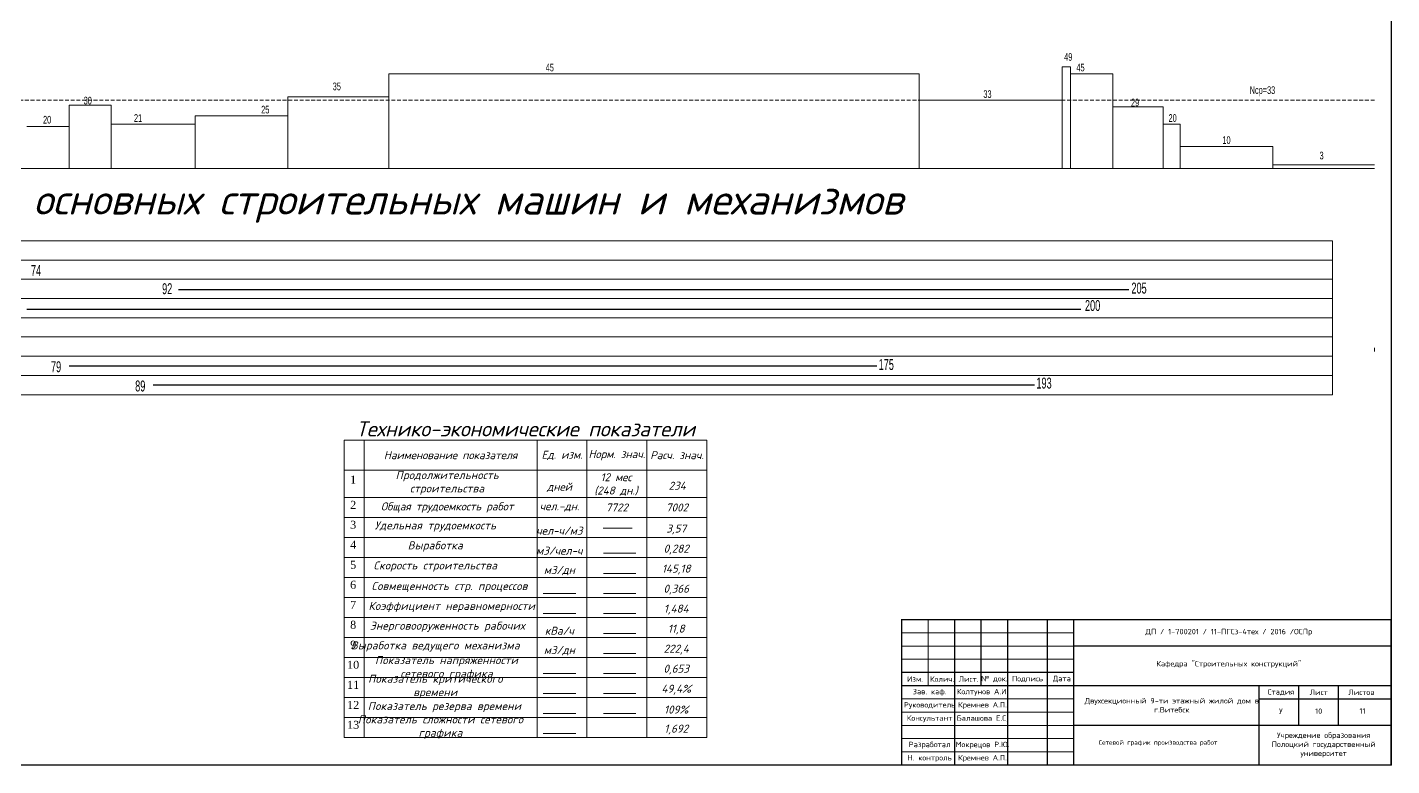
# Model space of a CAD drawing. Header units: millimetres. Extents: x 545956 to 559840, y 1708517 to 1711661.
# Drawn here: x 546537 to 547672, y 1710433 to 1711047 of the extents above; entities that cross this region are included whole.
import ezdxf

# ---------------------------------------------------------------- set-up
doc = ezdxf.new("R2010")
doc.units = ezdxf.units.MM
doc.header["$LTSCALE"] = 5
doc.linetypes.add('HIDDEN2', pattern=[4.7625, 3.175, -1.5875])
doc.layers.get('0').update_dxf_attribs({"lineweight": 30})
for name, color, linetype, lineweight in [('0.1 mm ISO', 7, 'Continuous', 9), ('0.5 mm ISO', 7, 'Continuous', 50), ('Краны с радиусами', 7, 'Continuous', 5), ('Тонкая', 250, 'Continuous', 5)]:
    doc.layers.add(name, color=color, linetype=linetype, lineweight=lineweight)
doc.styles.add('5-0.6', font='arial.ttf', dxfattribs={"height": 5})
doc.styles.get("Standard").update_dxf_attribs({"font": 'isocpeur.ttf'})
doc.styles.add('style2', font='isocpeui.ttf')

msp = doc.modelspace()

# ---------------------------------------------------------------- linework, layer by layer
at = {"ltscale": 0.1}
for p, q in [((547671.7, 1711661), (547671.7, 1710433.4)), ((547671.7, 1710433.4), (545956.3, 1710433.4))]:
    msp.add_line(p, q, dxfattribs=at)
at = {"layer": '0.1 mm ISO'}
for p, q in [((547407.7, 1710543.4), (547264.7, 1710543.4)), ((547407.7, 1710532.4), (547264.7, 1710532.4)), ((547407.7, 1710521.4), (547264.7, 1710521.4)), ((547407.7, 1710488.4), (547264.7, 1710488.4)), ((547407.7, 1710477.4), (547264.7, 1710477.4)), ((547407.7, 1710466.4), (547264.7, 1710466.4)), ((547407.7, 1710455.4), (547264.7, 1710455.4)), ((547407.7, 1710444.4), (547264.7, 1710444.4))]:
    msp.add_line(p, q, dxfattribs=at)
at = {"layer": '0.5 mm ISO', "const_width": 1.1}
for points in [[(547264.7, 1710554.4), (547264.7, 1710433.4), (547671.7, 1710433.4), (547671.7, 1710554.4), (547264.7, 1710554.4)], [(547286.7, 1710554.4), (547286.7, 1710499.4)], [(547308.7, 1710554.4), (547308.7, 1710433.4)], [(547330.7, 1710554.4), (547330.7, 1710499.4)], [(547352.7, 1710554.4), (547352.7, 1710433.4)], [(547385.7, 1710554.4), (547385.7, 1710433.4)], [(547407.7, 1710554.4), (547407.7, 1710433.4)], [(547407.7, 1710532.4), (547671.7, 1710532.4)], [(547264.7, 1710510.4), (547407.7, 1710510.4)], [(547264.7, 1710499.4), (547407.7, 1710499.4)], [(547407.7, 1710499.4), (547671.7, 1710499.4)], [(547561.7, 1710499.4), (547561.7, 1710433.4)], [(547594.7, 1710499.4), (547594.7, 1710466.4)], [(547627.7, 1710499.4), (547627.7, 1710466.4)], [(547561.7, 1710488.4), (547671.7, 1710488.4)], [(547407.7, 1710466.4), (547671.7, 1710466.4)]]:
    msp.add_lwpolyline(points, dxfattribs=at)
at = {"layer": 'Краны с радиусами'}
for p, q in [((546801, 1710703.7), (546801, 1710456.3)), ((546801, 1710703.7), (547102.7, 1710703.7)), ((546817.6, 1710703.7), (546817.6, 1710456.3)), ((546961.5, 1710456.3), (546961.5, 1710703.2)), ((547002.9, 1710703.7), (547002.9, 1710456.3)), ((547052.8, 1710703.7), (547052.8, 1710456.3)), ((547102.7, 1710703.7), (547102.7, 1710456.3)), ((547102.7, 1710678.6), (546801, 1710678.6)), ((546834, 1710678.6), (547044.7, 1710678.6)), ((546801, 1710656), (547102.7, 1710656)), ((547102.7, 1710639.3), (546801, 1710639.3)), ((546834, 1710639.3), (547102.7, 1710639.3)), ((546801, 1710622.7), (547102.7, 1710622.7)), ((546801, 1710622.7), (547102.7, 1710622.7)), ((547102.7, 1710622.7), (546834, 1710622.7)), ((546801, 1710606), (547102.7, 1710606)), ((546801, 1710606), (547102.7, 1710606)), ((546801, 1710589.4), (547102.7, 1710589.4)), ((546801, 1710589.4), (547102.7, 1710589.4)), ((546801, 1710572.8), (547102.7, 1710572.8)), ((546801, 1710572.8), (547102.7, 1710572.8)), ((546801, 1710556.1), (547102.7, 1710556.1)), ((546801, 1710556.1), (547102.7, 1710556.1)), ((546801, 1710539.5), (547102.7, 1710539.5)), ((546801, 1710539.5), (547102.7, 1710539.5)), ((546801, 1710522.8), (547102.7, 1710522.8)), ((546801, 1710522.8), (547102.7, 1710522.8)), ((546801, 1710506.2), (547102.7, 1710506.2)), ((546801, 1710506.2), (547102.7, 1710506.2)), ((546801, 1710489.6), (547102.7, 1710489.6)), ((546801, 1710489.6), (547102.7, 1710489.6)), ((546801, 1710472.9), (547102.7, 1710472.9)), ((546801, 1710472.9), (547102.7, 1710472.9)), ((546801, 1710456.3), (547102.7, 1710456.3)), ((546801, 1710456.3), (547102.7, 1710456.3))]:
    msp.add_line(p, q, dxfattribs=at)
at = {"layer": 'Тонкая', "linetype": 'ByBlock', "ltscale": 0.2}
for p, q in [((547398.2, 1711014.1), (547405.2, 1711014.1)), ((547398.2, 1711014.1), (547398.2, 1710929.6)), ((547405.2, 1711014.1), (547405.2, 1710929.6)), ((546838.2, 1711008.3), (546838.2, 1710929.6)), ((546838.2, 1711008.3), (547279.2, 1711008.3)), ((547279.2, 1711008.3), (547279.2, 1710929.6)), ((547405.2, 1711008.3), (547419.1, 1711008.3)), ((547419.1, 1711008.3), (547440.2, 1711008.3)), ((547440.2, 1711008.3), (547440.2, 1710929.6)), ((546572.2, 1710982.1), (546572.2, 1710929.6)), ((546572.2, 1710982.1), (546607.2, 1710982.1)), ((546607.2, 1710982.1), (546607.2, 1710929.6)), ((546607.2, 1710982.1), (546607.2, 1710929.6)), ((546754.2, 1710989.2), (546754.2, 1710929.6)), ((546754.2, 1710989.2), (546838.2, 1710989.2)), ((547279.2, 1710986.3), (547398.2, 1710986.3)), ((547482.2, 1710980.7), (547440.2, 1710980.7)), ((547482.2, 1710980.7), (547482.2, 1710929.6)), ((546677.2, 1710973.3), (546677.2, 1710929.6)), ((546677.2, 1710973.3), (546754.2, 1710973.3)), ((546572.2, 1710964.3), (546537.2, 1710964.3)), ((546607.2, 1710966.3), (546677.2, 1710966.3)), ((547496.2, 1710966.3), (547482.2, 1710966.3)), ((547496.2, 1710966.3), (547496.2, 1710929.6)), ((547496.2, 1710947.9), (547573.2, 1710947.9)), ((547573.2, 1710947.9), (547573.2, 1710929.6)), ((546019.2, 1710929.6), (547657.9, 1710929.6)), ((547573.2, 1710929.6), (547573.2, 1710932.6)), ((547573.2, 1710932.6), (547657.9, 1710932.6)), ((546009.5, 1710869.4), (547622.9, 1710869.4)), ((547622.9, 1710869.4), (547622.9, 1710741.4)), ((546009.5, 1710853.4), (547622.9, 1710853.4)), ((546009.5, 1710837.4), (547622.9, 1710837.4)), ((546009.5, 1710821.4), (547622.9, 1710821.4)), ((546009.5, 1710805.4), (547622.9, 1710805.4)), ((546009.5, 1710789.4), (547622.9, 1710789.4)), ((547657.9, 1710780.3), (547657.9, 1710777.3)), ((546009.5, 1710773.4), (547622.9, 1710773.4)), ((546009.5, 1710757.4), (547622.9, 1710757.4)), ((546009.5, 1710741.4), (547622.9, 1710741.4)), ((547016.4, 1710630.5), (547040.5, 1710630.5)), ((547016.6, 1710609.5), (547043.5, 1710609.5)), ((547016.6, 1710592.8), (547043.5, 1710592.8)), ((546966.6, 1710576.2), (546993.6, 1710576.2)), ((547016.6, 1710576.2), (547043.5, 1710576.2)), ((546966.6, 1710559.5), (546993.6, 1710559.5)), ((547016.6, 1710559.5), (547043.5, 1710559.5)), ((547016.6, 1710542.9), (547043.5, 1710542.9)), ((547016.6, 1710526.3), (547043.5, 1710526.3)), ((546966.6, 1710509.6), (546993.6, 1710509.6)), ((547016.6, 1710509.6), (547043.5, 1710509.6)), ((546966.6, 1710493), (546993.6, 1710493)), ((547016.6, 1710493), (547043.5, 1710493)), ((546966.6, 1710476.3), (546993.6, 1710476.3)), ((547016.6, 1710476.3), (547043.5, 1710476.3)), ((546966.6, 1710459.7), (546993.6, 1710459.7))]:
    msp.add_line(p, q, dxfattribs=at)
at = {"layer": 'Тонкая', "linetype": 'HIDDEN2', "ltscale": 0.2}
msp.add_line((547657.9, 1710986.3), (546019.2, 1710986.3), dxfattribs=at)
at = {"layer": 'Тонкая', "linetype": 'ByBlock', "lineweight": 30, "ltscale": 0.2}
for p, q in [((546663.2, 1710828.9), (547453.6, 1710828.9)), ((546537.2, 1710812.4), (547413.7, 1710812.4)), ((546572.2, 1710765.5), (547244, 1710765.5)), ((546642.2, 1710749.5), (547375.2, 1710749.5))]:
    msp.add_line(p, q, dxfattribs=at)

# ---------------------------------------------------------------- texts
at = {"color": 0, "lineweight": -2, "style": '5-0.6', "width": 0.6}
for s, height, p in [('49', 6.37, (547399.8, 1711019.1)), ('45', 6.37, (546968.6, 1711010.3)), ('45', 6.37, (547410, 1711010.3)), ('35', 6.37, (546791.5, 1710994.6)), ('33', 6.37, (547332.6, 1710988.2)), ('Ncр=33', 6.37, (547554.1, 1710991.5)), ('30', 6.37, (546584.4, 1710982.8)), ('25', 6.37, (546732, 1710975.3)), ('29', 6.37, (547455.4, 1710981.2)), ('20', 6.37, (546550.6, 1710966.9)), ('21', 6.37, (546626.2, 1710968.3)), ('20', 6.37, (547486.6, 1710968.3)), ('10', 6.37, (547531.4, 1710949.9)), ('3', 6.37, (547612.2, 1710937.1)), ('74', 9.09, (546540.5, 1710840.1)), ('92', 9.09, (546649.6, 1710825)), ('205', 9.09, (547455.7, 1710825.5)), ('200', 9.09, (547417.1, 1710811)), ('79', 9.09, (546557.2, 1710760.1)), ('175', 9.09, (547245.5, 1710762)), ('89', 9.09, (546627.2, 1710744.1)), ('193', 9.09, (547376.7, 1710746.5))]:
    msp.add_text(s, height=height, dxfattribs=at).set_placement(p)
at = {"style": 'style2'}
msp.add_text('График движения основных строительных машин и механизмов', height=25, dxfattribs=at).set_placement((546240.2, 1710891.2))
at = {"layer": '0.1 mm ISO', "char_height": 3.85, "attachment_point": 5}
for s, insert, width in [('{\\H1.1667x;ДП / 1-700201 / 11-ПГСз-4тех / 2016 /ОСПр}', (547536.8, 1710543.8), 127.191), ('{\\H1.1667x;Кафедра "Строительных конструкций"}', (547536.8, 1710517.1), 127.191), ('{\\H1.1667x;Изм.}', (547275.8, 1710504.9), 22.997), ('{\\H1.1667x;Колич.}', (547298.3, 1710504.9), 22.997), ('{\\H1.1667x;Лист.}', (547320.3, 1710504.9), 22.997), ('\\pi-7.7,l15.4,t15.4;{\\H1.1667x;№^Iдок.}', (547337.9, 1710504.9), 30.2), ('{\\H1.1667x;Подпись}', (547369.3, 1710504.9), 22.997), ('{\\H1.1667x;Дата}', (547397.9, 1710504.9), 22.997), ('{\\H1.1667x;Зав. каф.}', (547287.9, 1710493.9), 42.382), ('{\\H1.1667x;Колтунов А.И.}', (547331.9, 1710493.9), 42.382), ('{\\H1.1667x;Стадия}', (547580, 1710493.9), 22.997), ('{\\H1.1667x;Лист}', (547611.5, 1710493.9), 22.997), ('{\\H1.1667x;Листов}', (547647, 1710493.9), 26.58), ('{\\H1.1667x;Руководитель}', (547287.9, 1710482.9), 42.382), ('{\\H1.1667x;Кремнев А.П.}', (547331.9, 1710482.9), 42.382), ('{\\H1.1667x;Двухсекционный 9-ти этажный жилой дом в г.Витебск}', (547489.3, 1710483.1), 141.816), ('{\\H1.1667x;У}', (547580, 1710478.2), 11.254), ('{\\H1.1667x;10}', (547611.5, 1710478.2), 6.85), ('{\\H1.1667x;11}', (547647.9, 1710478.4), 6.85), ('{\\H1.1667x;Консультант}', (547287.9, 1710471.9), 42.382), ('{\\H1.1667x;Балашова Е.С,}', (547331.9, 1710471.9), 60.52), ('{\\H1.1667x;Учреждение образования Полоцкий государственный университет}', (547615.6, 1710450.1), 92.091), ('{\\H1.1667x;Разработал}', (547287.9, 1710449.9), 42.382), ('{\\H1.1667x;Мокрецов Р.Ю.}', (547331.9, 1710449.9), 42.382), ('{\\C7;Сетевой график производства работ}', (547477.9, 1710451.7), 114.911), ('{\\H1.1667x;Н. контроль}', (547287.9, 1710438.9), 42.382), ('{\\H1.1667x;Кремнев А.П.}', (547331.9, 1710438.9), 42.382)]:
    msp.add_mtext(s, dxfattribs=dict(at, insert=insert, width=width))
at = {"layer": 'Краны с радиусами', "style": 'style2'}
for s, insert, char_height, width, attachment_point in [('  Технико-экономические показатели', (546795.1, 1710719.2), 12.48, 337.621, 1), ('Ед. изм.', (546982.2, 1710690.9), 6.66, 141.663, 5), ('Норм. знач.', (547027.8, 1710691.1), 6.656, 141.663, 5), ('Наименование показателя', (546889.5, 1710691.1), 6.656, 141.663, 5), ('Расч. знач.', (547077.8, 1710691.1), 6.656, 141.663, 5), ('{\\fTimes New Roman|b0|i0|c204|p18;1}', (546808.5, 1710670.8), 6.656, 141.663, 5), ('{\\T1.05;Продолжительность строительства}', (546886.7, 1710668.1), 6.656, 141.663, 5), ('12 мес (248 дн.)', (547027.1, 1710666.7), 6.656, 43.559, 5), ('дней', (546980.1, 1710664.3), 6.66, 141.663, 5), ('234', (547078, 1710665.7), 6.66, 141.663, 5), ('{\\fTimes New Roman|b0|i0|c204|p18;2}', (546808.5, 1710649.8), 6.656, 141.663, 5), ('Общая трудоемкость работ', (546886.7, 1710647.6), 6.656, 141.663, 5), ('чел.-дн.', (546980.1, 1710648.1), 6.66, 141.663, 5), ('7722', (547027.8, 1710647.6), 6.66, 141.663, 5), ('7002', (547077.8, 1710647.6), 6.66, 141.663, 5), ('{\\fTimes New Roman|b0|i0|c204|p18;3}', (546808.5, 1710633.2), 6.656, 141.663, 5), ('{\\T1.05;Удельная трудоемкость}', (546876.9, 1710631.8), 6.656, 141.663, 5), ('чел-ч/м3', (546980, 1710628.3), 6.66, 141.663, 5), ('3,57', (547077.2, 1710629.3), 6.66, 141.663, 5), ('{\\fTimes New Roman|b0|i0|c204|p18;4}', (546808.5, 1710616.6), 6.656, 141.663, 5), ('{\\T1.05;Выработка}', (546876.9, 1710615.2), 6.656, 141.663, 5), ('0,282', (547077.2, 1710612.6), 6.66, 141.663, 5), ('м3/чел-ч', (546980, 1710611.7), 6.66, 141.663, 5), ('{\\fTimes New Roman|b0|i0|c204|p18;5}', (546808.5, 1710599.9), 6.656, 141.663, 5), ('{\\T1.05;Скорость строительства}', (546876.9, 1710598.5), 6.656, 141.663, 5), ('м3/дн', (546980, 1710595.1), 6.66, 141.663, 5), ('145,18', (547077.2, 1710596), 6.66, 141.663, 5), ('{\\fTimes New Roman|b0|i0|c204|p18;6}', (546808.5, 1710583.3), 6.656, 141.663, 5), ('{\\T1.05;Совмещенность стр. процессов}', (546888.7, 1710581.4), 6.656, 141.663, 5), ('0,366', (547077.2, 1710579.3), 6.66, 141.663, 5), ('{\\fTimes New Roman|b0|i0|c204|p18;7}', (546808.5, 1710566.6), 6.656, 141.663, 5), ('{\\T1.05;Коэффициент неравномерности}', (546890.6, 1710564.8), 6.656, 165.811, 5), ('1,484', (547077.2, 1710562.7), 6.66, 141.663, 5), ('{\\fTimes New Roman|b0|i0|c204|p18;8}', (546808.5, 1710550), 6.656, 141.663, 5), ('{\\T1.05;Энерговооруженность рабочих}', (546886.9, 1710548.4), 6.656, 141.663, 5), ('кВа/ч', (546980, 1710545.1), 6.66, 141.663, 5), ('11,8', (547077.2, 1710546.1), 6.66, 141.663, 5), ('{\\fTimes New Roman|b0|i0|c204|p18;9}', (546808.5, 1710533.4), 6.656, 141.663, 5), ('{\\T1.05;Выработка ведущего механизма}', (546876.9, 1710532), 6.656, 141.663, 5), ('м3/дн', (546980, 1710528.5), 6.66, 141.663, 5), ('222,4', (547077.2, 1710529.4), 6.66, 141.663, 5), ('{\\fTimes New Roman|b0|i0|c204|p18;10}', (546808.5, 1710516.7), 6.656, 141.663, 5), ('{\\T1.05;Показатель напряженности сетевого графика}', (546886.2, 1710514.2), 6.656, 141.663, 5), ('0,653', (547077.2, 1710512.8), 6.66, 141.663, 5), ('{\\fTimes New Roman|b0|i0|c204|p18;11}', (546808.5, 1710500.1), 6.656, 141.663, 5), ('{\\T1.05;Показатель критического времени}', (546876.9, 1710498.7), 6.656, 141.663, 5), ('49,4%', (547077.2, 1710496.1), 6.66, 141.663, 5), ('{\\fTimes New Roman|b0|i0|c204|p18;12}', (546808.5, 1710483.4), 6.656, 141.663, 5), ('{\\T1.05;Показатель резерва времени}', (546884.5, 1710481.6), 6.656, 141.663, 5), ('109%', (547077.2, 1710479.5), 6.66, 141.663, 5), ('{\\fTimes New Roman|b0|i0|c204|p18;13}', (546808.5, 1710466.8), 6.656, 141.663, 5), ('{\\T1.05;Показатель сложности сетевого графика}', (546881.2, 1710464.9), 6.656, 141.663, 5), ('1,692', (547077.2, 1710462.9), 6.66, 141.663, 5)]:
    msp.add_mtext(s, dxfattribs=dict(at, insert=insert, char_height=char_height, width=width, attachment_point=attachment_point))

doc.saveas('drawing.dxf')
